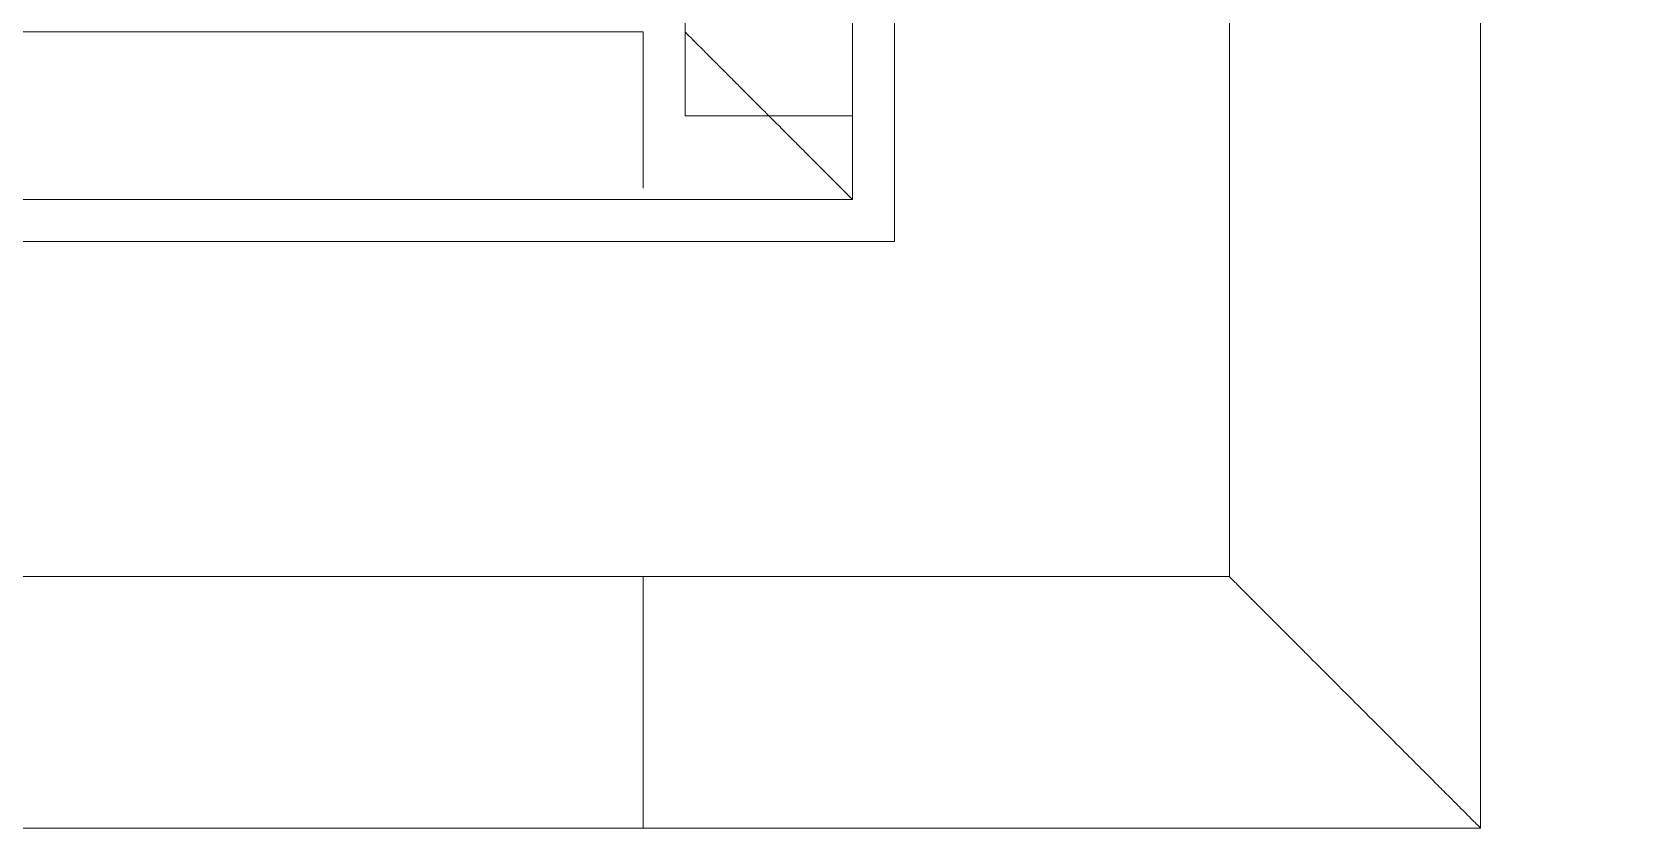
# Model space of a CAD drawing. Header units: inches. Extents: x 6 to 8416, y -388 to 6104.
# Drawn here: x 5383.02 to 5392.54, y 1433.94 to 1438.69 of the extents above; entities that cross this region are included whole.
import ezdxf

# ---------------------------------------------------------------- set-up
doc = ezdxf.new("R2010")
doc.units = ezdxf.units.IN
doc.header["$MEASUREMENT"] = 0
doc.linetypes.add('Hidden 1_16_', pattern=[36, 24, -12])
for name, color, linetype, lineweight in [('A-FLOR', 192, 'Continuous', 18), ('A-FLOR-HRAL', 11, 'Continuous', 9), ('A-GENM', 13, 'Continuous', 18)]:
    doc.layers.add(name, color=color, linetype=linetype, lineweight=lineweight)

# ---------------------------------------------------------------- blocks, each defined once
blk = doc.blocks.new('GM Clearance-Stair Landing-AM - GM Clearance-Stair Landing-AM-8840564-LEVEL 3 - PLAN Copy 1 Copy 1')
at = {"layer": 'A-GENM', "linetype": 'Hidden 1_16_', "lineweight": 9}
for radius, start in [(48, 1.80561), (24, 360)]:
    blk.add_arc((4.125, 0), radius, start, 90, dxfattribs=at)
blk = doc.blocks.new('Railing - Railing-8922479-LEVEL 3 - PLAN Copy 1 Copy 1')
at = {"layer": 'A-FLOR-HRAL', "lineweight": 18}
for p, q in [((1260.625, 1438.21), (1260.625, 1444.9358)), ((1260.625, 1438.21), (1260.625, 1444.9358)), ((1260.625, 1438.21), (1260.625, 1444.9358)), ((1260.625, 1438.21), (1260.625, 1444.9358)), ((1260.625, 1438.21), (1260.625, 1444.9358)), ((1260.625, 1438.21), (1260.625, 1444.9358)), ((1260.625, 1438.21), (1260.625, 1444.9358)), ((1260.625, 1438.21), (1260.625, 1444.9358)), ((1260.625, 1438.21), (1260.625, 1444.9358)), ((1260.625, 1437.6858), (1260.625, 1438.1858)), ((1260.625, 1437.6858), (1260.625, 1438.1858)), ((1260.625, 1437.6858), (1260.625, 1438.1858)), ((1260.625, 1437.6858), (1260.625, 1438.1858)), ((1260.625, 1437.6858), (1260.625, 1438.1858)), ((1260.625, 1437.6858), (1260.625, 1438.1858)), ((1260.625, 1437.6858), (1260.625, 1438.1858)), ((1260.625, 1437.6858), (1260.625, 1438.1858)), ((1260.625, 1437.6858), (1260.625, 1438.1858)), ((1259.375, 1437.6858), (1260.625, 1437.6858)), ((1259.375, 1437.6858), (1260.625, 1437.6858)), ((1259.375, 1437.6858), (1260.625, 1437.6858)), ((1259.375, 1437.6858), (1260.625, 1437.6858)), ((1259.375, 1437.6858), (1260.625, 1437.6858)), ((1259.375, 1437.6858), (1260.625, 1437.6858)), ((1259.375, 1437.6858), (1260.625, 1437.6858)), ((1259.375, 1437.6858), (1260.625, 1437.6858)), ((1259.375, 1437.6858), (1260.625, 1437.6858))]:
    blk.add_line(p, q, dxfattribs=at)
for points in [[(1259.642, 1438.6687), (1259.6307, 1438.68), (1259.625, 1438.6856), (1259.625, 1438.6858)], [(1259.625, 1438.6858), (1259.625, 1438.6856), (1259.6307, 1438.68), (1259.642, 1438.6687)], [(1259.642, 1438.6687), (1259.6307, 1438.68), (1259.625, 1438.6856), (1259.625, 1438.6858)], [(1259.625, 1438.6858), (1259.625, 1438.6856), (1259.6307, 1438.68), (1259.642, 1438.6687)], [(1259.642, 1438.6687), (1259.6307, 1438.68), (1259.625, 1438.6856), (1259.625, 1438.6858)], [(1259.625, 1438.6858), (1259.625, 1438.6856), (1259.6307, 1438.68), (1259.642, 1438.6687)], [(1259.642, 1438.6687), (1259.6307, 1438.68), (1259.625, 1438.6856), (1259.625, 1438.6858)], [(1259.625, 1438.6858), (1259.625, 1438.6856), (1259.6307, 1438.68), (1259.642, 1438.6687)], [(1259.642, 1438.6687), (1259.6307, 1438.68), (1259.625, 1438.6856), (1259.625, 1438.6858)], [(1259.625, 1438.6858), (1259.625, 1438.6856), (1259.6307, 1438.68), (1259.642, 1438.6687)], [(1259.642, 1438.6687), (1259.6307, 1438.68), (1259.625, 1438.6856), (1259.625, 1438.6858)], [(1259.625, 1438.6858), (1259.625, 1438.6856), (1259.6307, 1438.68), (1259.642, 1438.6687)], [(1259.642, 1438.6687), (1259.6307, 1438.68), (1259.625, 1438.6856), (1259.625, 1438.6858)], [(1259.625, 1438.6858), (1259.625, 1438.6856), (1259.6307, 1438.68), (1259.642, 1438.6687)], [(1259.642, 1438.6687), (1259.6307, 1438.68), (1259.625, 1438.6856), (1259.625, 1438.6858)], [(1259.625, 1438.6858), (1259.625, 1438.6856), (1259.6307, 1438.68), (1259.642, 1438.6687)], [(1259.642, 1438.6687), (1259.6307, 1438.68), (1259.625, 1438.6856), (1259.625, 1438.6858)], [(1259.625, 1438.6858), (1259.625, 1438.6856), (1259.6307, 1438.68), (1259.642, 1438.6687)], [(1259.692, 1438.6188), (1259.6811, 1438.6297), (1259.6617, 1438.6489), (1259.6477, 1438.6631), (1259.642, 1438.6687)], [(1259.642, 1438.6687), (1259.6477, 1438.6631), (1259.6617, 1438.6489), (1259.6811, 1438.6297), (1259.692, 1438.6188)], [(1259.642, 1438.6687), (1259.6477, 1438.6631), (1259.6617, 1438.6489), (1259.6811, 1438.6297), (1259.692, 1438.6188)], [(1259.692, 1438.6188), (1259.6811, 1438.6297), (1259.6617, 1438.6489), (1259.6477, 1438.6631), (1259.642, 1438.6687)], [(1259.692, 1438.6188), (1259.6811, 1438.6297), (1259.6617, 1438.6489), (1259.6477, 1438.6631), (1259.642, 1438.6687)], [(1259.642, 1438.6687), (1259.6477, 1438.6631), (1259.6617, 1438.6489), (1259.6811, 1438.6297), (1259.692, 1438.6188)], [(1259.692, 1438.6188), (1259.6811, 1438.6297), (1259.6617, 1438.6489), (1259.6477, 1438.6631), (1259.642, 1438.6687)], [(1259.692, 1438.6188), (1259.6811, 1438.6297), (1259.6617, 1438.6489), (1259.6477, 1438.6631), (1259.642, 1438.6687)], [(1259.692, 1438.6188), (1259.6811, 1438.6297), (1259.6617, 1438.6489), (1259.6477, 1438.6631), (1259.642, 1438.6687)], [(1259.642, 1438.6687), (1259.6477, 1438.6631), (1259.6617, 1438.6489), (1259.6811, 1438.6297), (1259.692, 1438.6188)], [(1259.692, 1438.6188), (1259.6811, 1438.6297), (1259.6617, 1438.6489), (1259.6477, 1438.6631), (1259.642, 1438.6687)], [(1259.7714, 1438.5393), (1259.7869, 1438.524), (1259.8197, 1438.491), (1259.8561, 1438.4546), (1259.875, 1438.4358)], [(1259.7714, 1438.5393), (1259.7869, 1438.524), (1259.8197, 1438.491), (1259.8561, 1438.4546), (1259.875, 1438.4358)], [(1259.7714, 1438.5393), (1259.7869, 1438.524), (1259.8197, 1438.491), (1259.8561, 1438.4546), (1259.875, 1438.4358)], [(1259.7714, 1438.5393), (1259.7869, 1438.524), (1259.8197, 1438.491), (1259.8561, 1438.4546), (1259.875, 1438.4358)], [(1259.9956, 1438.3152), (1259.9851, 1438.3257), (1259.9642, 1438.3464), (1259.9335, 1438.3772), (1259.9037, 1438.4073), (1259.8844, 1438.4264), (1259.875, 1438.4358)], [(1259.875, 1438.4358), (1259.8844, 1438.4264), (1259.9037, 1438.4073), (1259.9335, 1438.3772), (1259.9642, 1438.3464), (1259.9851, 1438.3257), (1259.9956, 1438.3152)], [(1259.875, 1438.4358), (1259.8844, 1438.4264), (1259.9037, 1438.4073), (1259.9335, 1438.3772), (1259.9642, 1438.3464), (1259.9851, 1438.3257), (1259.9956, 1438.3152)], [(1259.9956, 1438.3152), (1259.9851, 1438.3257), (1259.9642, 1438.3464), (1259.9335, 1438.3772), (1259.9037, 1438.4073), (1259.8844, 1438.4264), (1259.875, 1438.4358)], [(1259.875, 1438.4358), (1259.8844, 1438.4264), (1259.9037, 1438.4073), (1259.9335, 1438.3772), (1259.9642, 1438.3464), (1259.9955, 1438.3153), (1260.0274, 1438.2836), (1260.0597, 1438.2511), (1260.0923, 1438.2183), (1260.1141, 1438.1966), (1260.125, 1438.1858)], [(1260.125, 1438.1858), (1260.1141, 1438.1966), (1260.0923, 1438.2183), (1260.0597, 1438.2511), (1260.0274, 1438.2836), (1259.9955, 1438.3153), (1259.9642, 1438.3464), (1259.9335, 1438.3772), (1259.9037, 1438.4073), (1259.8844, 1438.4264), (1259.875, 1438.4358)], [(1259.875, 1438.4358), (1259.8844, 1438.4264), (1259.9037, 1438.4073), (1259.9335, 1438.3772), (1259.9642, 1438.3464), (1259.9851, 1438.3257), (1259.9956, 1438.3152)], [(1259.9956, 1438.3152), (1259.9851, 1438.3257), (1259.9642, 1438.3464), (1259.9335, 1438.3772), (1259.9037, 1438.4073), (1259.8844, 1438.4264), (1259.875, 1438.4358)], [(1259.9956, 1438.3152), (1259.9851, 1438.3257), (1259.9642, 1438.3464), (1259.9335, 1438.3772), (1259.9037, 1438.4073), (1259.8844, 1438.4264), (1259.875, 1438.4358)], [(1259.875, 1438.4358), (1259.8844, 1438.4264), (1259.9037, 1438.4073), (1259.9335, 1438.3772), (1259.9642, 1438.3464), (1259.9851, 1438.3257), (1259.9956, 1438.3152)], [(1259.9956, 1438.3152), (1259.9851, 1438.3257), (1259.9642, 1438.3464), (1259.9335, 1438.3772), (1259.9037, 1438.4073), (1259.8844, 1438.4264), (1259.875, 1438.4358)], [(1260.125, 1438.1858), (1260.1141, 1438.1966), (1260.0923, 1438.2183), (1260.0597, 1438.2511), (1260.0274, 1438.2836), (1260.0061, 1438.3047), (1259.9956, 1438.3152)], [(1259.9956, 1438.3152), (1260.0061, 1438.3047), (1260.0274, 1438.2836), (1260.0597, 1438.2511), (1260.0923, 1438.2183), (1260.1141, 1438.1966), (1260.125, 1438.1858)], [(1259.9956, 1438.3152), (1260.0061, 1438.3047), (1260.0274, 1438.2836), (1260.0597, 1438.2511), (1260.0923, 1438.2183), (1260.1141, 1438.1966), (1260.125, 1438.1858)], [(1260.125, 1438.1858), (1260.1141, 1438.1966), (1260.0923, 1438.2183), (1260.0597, 1438.2511), (1260.0274, 1438.2836), (1260.0061, 1438.3047), (1259.9956, 1438.3152)], [(1259.9956, 1438.3152), (1260.0061, 1438.3047), (1260.0274, 1438.2836), (1260.0597, 1438.2511), (1260.0923, 1438.2183), (1260.1141, 1438.1966), (1260.125, 1438.1858)], [(1259.9956, 1438.3152), (1260.0061, 1438.3047), (1260.0274, 1438.2836), (1260.0597, 1438.2511), (1260.0923, 1438.2183), (1260.1141, 1438.1966), (1260.125, 1438.1858)], [(1260.125, 1438.1858), (1260.1141, 1438.1966), (1260.0923, 1438.2183), (1260.0597, 1438.2511), (1260.0274, 1438.2836), (1260.0061, 1438.3047), (1259.9956, 1438.3152)], [(1260.125, 1438.1858), (1260.1141, 1438.1966), (1260.0923, 1438.2183), (1260.0597, 1438.2511), (1260.0274, 1438.2836), (1260.0061, 1438.3047), (1259.9956, 1438.3152)], [(1259.9956, 1438.3152), (1260.0061, 1438.3047), (1260.0274, 1438.2836), (1260.0597, 1438.2511), (1260.0923, 1438.2183), (1260.1141, 1438.1966), (1260.125, 1438.1858)], [(1260.125, 1438.1858), (1260.1141, 1438.1966), (1260.0923, 1438.2183), (1260.0597, 1438.2511), (1260.0274, 1438.2836), (1260.0061, 1438.3047), (1259.9956, 1438.3152)], [(1260.2544, 1438.0564), (1260.2439, 1438.0668), (1260.2226, 1438.088), (1260.1903, 1438.1205), (1260.1577, 1438.1533), (1260.1359, 1438.1749), (1260.125, 1438.1858)], [(1260.2544, 1438.0564), (1260.2439, 1438.0668), (1260.2226, 1438.088), (1260.1903, 1438.1205), (1260.1577, 1438.1533), (1260.1359, 1438.1749), (1260.125, 1438.1858)], [(1260.125, 1438.1858), (1260.1359, 1438.1749), (1260.1577, 1438.1533), (1260.1903, 1438.1205), (1260.2226, 1438.088), (1260.2439, 1438.0668), (1260.2544, 1438.0564)], [(1260.2544, 1438.0564), (1260.2439, 1438.0668), (1260.2226, 1438.088), (1260.1903, 1438.1205), (1260.1577, 1438.1533), (1260.1359, 1438.1749), (1260.125, 1438.1858)], [(1260.125, 1438.1858), (1260.1359, 1438.1749), (1260.1577, 1438.1533), (1260.1903, 1438.1205), (1260.2226, 1438.088), (1260.2439, 1438.0668), (1260.2544, 1438.0564)], [(1260.2544, 1438.0564), (1260.2439, 1438.0668), (1260.2226, 1438.088), (1260.1903, 1438.1205), (1260.1577, 1438.1533), (1260.1359, 1438.1749), (1260.125, 1438.1858)], [(1260.125, 1438.1858), (1260.1359, 1438.1749), (1260.1577, 1438.1533), (1260.1903, 1438.1205), (1260.2226, 1438.088), (1260.2439, 1438.0668), (1260.2544, 1438.0564)], [(1260.125, 1438.1858), (1260.1359, 1438.1749), (1260.1577, 1438.1533), (1260.1903, 1438.1205), (1260.2226, 1438.088), (1260.2439, 1438.0668), (1260.2544, 1438.0564)], [(1260.2544, 1438.0564), (1260.2439, 1438.0668), (1260.2226, 1438.088), (1260.1903, 1438.1205), (1260.1577, 1438.1533), (1260.1359, 1438.1749), (1260.125, 1438.1858)], [(1260.2544, 1438.0564), (1260.2439, 1438.0668), (1260.2226, 1438.088), (1260.1903, 1438.1205), (1260.1577, 1438.1533), (1260.1359, 1438.1749), (1260.125, 1438.1858)], [(1260.375, 1437.9358), (1260.3656, 1437.9452), (1260.3463, 1437.9643), (1260.3165, 1437.9943), (1260.2858, 1438.0252), (1260.2649, 1438.0459), (1260.2544, 1438.0564)], [(1260.375, 1437.9358), (1260.3656, 1437.9452), (1260.3463, 1437.9643), (1260.3165, 1437.9943), (1260.2858, 1438.0252), (1260.2649, 1438.0459), (1260.2544, 1438.0564)], [(1260.2544, 1438.0564), (1260.2649, 1438.0459), (1260.2858, 1438.0252), (1260.3165, 1437.9943), (1260.3463, 1437.9643), (1260.3656, 1437.9452), (1260.375, 1437.9358)], [(1260.2544, 1438.0564), (1260.2649, 1438.0459), (1260.2858, 1438.0252), (1260.3165, 1437.9943), (1260.3463, 1437.9643), (1260.3656, 1437.9452), (1260.375, 1437.9358)], [(1260.375, 1437.9358), (1260.3656, 1437.9452), (1260.3463, 1437.9643), (1260.3165, 1437.9943), (1260.2858, 1438.0252), (1260.2649, 1438.0459), (1260.2544, 1438.0564)], [(1260.2544, 1438.0564), (1260.2649, 1438.0459), (1260.2858, 1438.0252), (1260.3165, 1437.9943), (1260.3463, 1437.9643), (1260.3656, 1437.9452), (1260.375, 1437.9358)], [(1260.375, 1437.9358), (1260.3656, 1437.9452), (1260.3463, 1437.9643), (1260.3165, 1437.9943), (1260.2858, 1438.0252), (1260.2649, 1438.0459), (1260.2544, 1438.0564)], [(1260.375, 1437.9358), (1260.3656, 1437.9452), (1260.3463, 1437.9643), (1260.3165, 1437.9943), (1260.2858, 1438.0252), (1260.2649, 1438.0459), (1260.2544, 1438.0564)], [(1260.4786, 1437.8322), (1260.4631, 1437.8476), (1260.4303, 1437.8806), (1260.3939, 1437.917), (1260.375, 1437.9358)], [(1260.4786, 1437.8322), (1260.4631, 1437.8476), (1260.4303, 1437.8806), (1260.3939, 1437.917), (1260.375, 1437.9358)], [(1260.4786, 1437.8322), (1260.4631, 1437.8476), (1260.4303, 1437.8806), (1260.3939, 1437.917), (1260.375, 1437.9358)], [(1260.4786, 1437.8322), (1260.4631, 1437.8476), (1260.4303, 1437.8806), (1260.3939, 1437.917), (1260.375, 1437.9358)], [(1260.608, 1437.7028), (1260.6023, 1437.7085), (1260.5883, 1437.7226), (1260.5689, 1437.7419), (1260.558, 1437.7528)], [(1260.608, 1437.7028), (1260.6023, 1437.7085), (1260.5883, 1437.7226), (1260.5689, 1437.7419), (1260.558, 1437.7528)], [(1260.558, 1437.7528), (1260.5689, 1437.7419), (1260.5883, 1437.7226), (1260.6023, 1437.7085), (1260.608, 1437.7028)], [(1260.558, 1437.7528), (1260.5689, 1437.7419), (1260.5883, 1437.7226), (1260.6023, 1437.7085), (1260.608, 1437.7028)], [(1260.608, 1437.7028), (1260.6023, 1437.7085), (1260.5883, 1437.7226), (1260.5689, 1437.7419), (1260.558, 1437.7528)], [(1260.558, 1437.7528), (1260.5689, 1437.7419), (1260.5883, 1437.7226), (1260.6023, 1437.7085), (1260.608, 1437.7028)], [(1260.608, 1437.7028), (1260.6023, 1437.7085), (1260.5883, 1437.7226), (1260.5689, 1437.7419), (1260.558, 1437.7528)], [(1260.625, 1437.6858), (1260.625, 1437.686), (1260.6193, 1437.6915), (1260.608, 1437.7028)], [(1260.625, 1437.6858), (1260.625, 1437.686), (1260.6193, 1437.6915), (1260.608, 1437.7028)], [(1260.608, 1437.7028), (1260.6193, 1437.6915), (1260.625, 1437.686), (1260.625, 1437.6858)], [(1260.608, 1437.7028), (1260.6193, 1437.6915), (1260.625, 1437.686), (1260.625, 1437.6858)], [(1260.625, 1437.6858), (1260.625, 1437.686), (1260.6193, 1437.6915), (1260.608, 1437.7028)], [(1260.608, 1437.7028), (1260.6193, 1437.6915), (1260.625, 1437.686), (1260.625, 1437.6858)], [(1260.608, 1437.7028), (1260.6193, 1437.6915), (1260.625, 1437.686), (1260.625, 1437.6858)], [(1260.625, 1437.6858), (1260.625, 1437.686), (1260.6193, 1437.6915), (1260.608, 1437.7028)], [(1260.625, 1437.6858), (1260.625, 1437.686), (1260.6193, 1437.6915), (1260.608, 1437.7028)]]:
    blk.add_open_spline(points, degree=3, dxfattribs=at)
for points, knots in [([(1259.7714, 1438.5393), (1259.7637, 1438.547), (1259.7488, 1438.5618), (1259.7211, 1438.5897), (1259.6907, 1438.62), (1259.6617, 1438.6489), (1259.6477, 1438.6631), (1259.642, 1438.6687)], [0.75, 0.75, 0.75, 0.75, 0.7708333, 0.7916667, 0.8333333, 0.875, 0.9166667, 0.9166667, 0.9166667, 0.9166667]), ([(1259.642, 1438.6687), (1259.6477, 1438.6631), (1259.6617, 1438.6489), (1259.6907, 1438.62), (1259.7211, 1438.5897), (1259.7488, 1438.5618), (1259.7787, 1438.5322), (1259.8197, 1438.491), (1259.8561, 1438.4546), (1259.875, 1438.4358)], [0.0833333, 0.0833333, 0.0833333, 0.0833333, 0.125, 0.1666667, 0.2083333, 0.2291667, 0.25, 0.2916667, 0.3333333, 0.3333333, 0.3333333, 0.3333333]), ([(1259.642, 1438.6687), (1259.6477, 1438.6631), (1259.6617, 1438.6489), (1259.6907, 1438.62), (1259.7211, 1438.5897), (1259.7488, 1438.5618), (1259.7637, 1438.547), (1259.7714, 1438.5393)], [0.0833333, 0.0833333, 0.0833333, 0.0833333, 0.125, 0.1666667, 0.2083333, 0.2291667, 0.25, 0.25, 0.25, 0.25]), ([(1260.125, 1438.1858), (1260.1141, 1438.1966), (1260.0923, 1438.2183), (1260.0597, 1438.2511), (1260.0274, 1438.2836), (1259.9955, 1438.3153), (1259.9642, 1438.3464), (1259.9335, 1438.3772), (1259.9037, 1438.4073), (1259.8748, 1438.436), (1259.847, 1438.4636), (1259.8115, 1438.4993), (1259.7787, 1438.5322), (1259.7488, 1438.5618), (1259.7211, 1438.5897), (1259.6907, 1438.62), (1259.6617, 1438.6489), (1259.6477, 1438.6631), (1259.642, 1438.6687)], [0.5, 0.5, 0.5, 0.5, 0.5208333, 0.5416667, 0.5625, 0.5833333, 0.6041667, 0.625, 0.6458333, 0.6666667, 0.6875, 0.7083333, 0.75, 0.7708333, 0.7916667, 0.8333333, 0.875, 0.9166667, 0.9166667, 0.9166667, 0.9166667]), ([(1259.642, 1438.6687), (1259.6477, 1438.6631), (1259.6617, 1438.6489), (1259.6907, 1438.62), (1259.7211, 1438.5897), (1259.7488, 1438.5618), (1259.7787, 1438.5322), (1259.8197, 1438.491), (1259.8652, 1438.4455), (1259.9037, 1438.4073), (1259.9335, 1438.3772), (1259.9642, 1438.3464), (1259.9955, 1438.3153), (1260.0274, 1438.2836), (1260.0597, 1438.2511), (1260.0923, 1438.2183), (1260.1141, 1438.1966), (1260.125, 1438.1858)], [0.0833333, 0.0833333, 0.0833333, 0.0833333, 0.125, 0.1666667, 0.2083333, 0.2291667, 0.25, 0.2916667, 0.3333333, 0.3541667, 0.375, 0.3958333, 0.4166667, 0.4375, 0.4583333, 0.4791667, 0.5, 0.5, 0.5, 0.5]), ([(1259.642, 1438.6687), (1259.6477, 1438.6631), (1259.6617, 1438.6489), (1259.6907, 1438.62), (1259.7211, 1438.5897), (1259.7488, 1438.5618), (1259.7787, 1438.5322), (1259.8197, 1438.491), (1259.8652, 1438.4455), (1259.9037, 1438.4073), (1259.9335, 1438.3772), (1259.9642, 1438.3464), (1259.9955, 1438.3153), (1260.0274, 1438.2836), (1260.0597, 1438.2511), (1260.0923, 1438.2183), (1260.1141, 1438.1966), (1260.125, 1438.1858)], [0.0833333, 0.0833333, 0.0833333, 0.0833333, 0.125, 0.1666667, 0.2083333, 0.2291667, 0.25, 0.2916667, 0.3333333, 0.3541667, 0.375, 0.3958333, 0.4166667, 0.4375, 0.4583333, 0.4791667, 0.5, 0.5, 0.5, 0.5]), ([(1259.642, 1438.6687), (1259.6477, 1438.6631), (1259.6617, 1438.6489), (1259.6907, 1438.62), (1259.7211, 1438.5897), (1259.7488, 1438.5618), (1259.7787, 1438.5322), (1259.8197, 1438.491), (1259.8652, 1438.4455), (1259.9037, 1438.4073), (1259.9335, 1438.3772), (1259.9642, 1438.3464), (1259.9955, 1438.3153), (1260.0274, 1438.2836), (1260.0597, 1438.2511), (1260.0923, 1438.2183), (1260.1141, 1438.1966), (1260.125, 1438.1858)], [0.0833333, 0.0833333, 0.0833333, 0.0833333, 0.125, 0.1666667, 0.2083333, 0.2291667, 0.25, 0.2916667, 0.3333333, 0.3541667, 0.375, 0.3958333, 0.4166667, 0.4375, 0.4583333, 0.4791667, 0.5, 0.5, 0.5, 0.5]), ([(1259.7714, 1438.5393), (1259.7637, 1438.547), (1259.7488, 1438.5618), (1259.7211, 1438.5897), (1259.7029, 1438.6079), (1259.692, 1438.6188)], [0.75, 0.75, 0.75, 0.75, 0.77083333, 0.79166667, 0.83333333, 0.83333333, 0.83333333, 0.83333333]), ([(1259.692, 1438.6188), (1259.7029, 1438.6079), (1259.7211, 1438.5897), (1259.7488, 1438.5618), (1259.7637, 1438.547), (1259.7714, 1438.5393)], [0.16666667, 0.16666667, 0.16666667, 0.16666667, 0.20833333, 0.22916667, 0.25, 0.25, 0.25, 0.25]), ([(1259.692, 1438.6188), (1259.7029, 1438.6079), (1259.7211, 1438.5897), (1259.7488, 1438.5618), (1259.7637, 1438.547), (1259.7714, 1438.5393)], [0.16666667, 0.16666667, 0.16666667, 0.16666667, 0.20833333, 0.22916667, 0.25, 0.25, 0.25, 0.25]), ([(1259.7714, 1438.5393), (1259.7637, 1438.547), (1259.7488, 1438.5618), (1259.7211, 1438.5897), (1259.7029, 1438.6079), (1259.692, 1438.6188)], [0.75, 0.75, 0.75, 0.75, 0.77083333, 0.79166667, 0.83333333, 0.83333333, 0.83333333, 0.83333333]), ([(1259.7714, 1438.5393), (1259.7637, 1438.547), (1259.7488, 1438.5618), (1259.7211, 1438.5897), (1259.7029, 1438.6079), (1259.692, 1438.6188)], [0.75, 0.75, 0.75, 0.75, 0.77083333, 0.79166667, 0.83333333, 0.83333333, 0.83333333, 0.83333333]), ([(1259.692, 1438.6188), (1259.7029, 1438.6079), (1259.7211, 1438.5897), (1259.7488, 1438.5618), (1259.7637, 1438.547), (1259.7714, 1438.5393)], [0.16666667, 0.16666667, 0.16666667, 0.16666667, 0.20833333, 0.22916667, 0.25, 0.25, 0.25, 0.25]), ([(1260.125, 1438.1858), (1260.1141, 1438.1966), (1260.0923, 1438.2183), (1260.0597, 1438.2511), (1260.0274, 1438.2836), (1259.9955, 1438.3153), (1259.9642, 1438.3464), (1259.9335, 1438.3772), (1259.9037, 1438.4073), (1259.8748, 1438.436), (1259.847, 1438.4636), (1259.8115, 1438.4993), (1259.7787, 1438.5322), (1259.7488, 1438.5618), (1259.7211, 1438.5897), (1259.7029, 1438.6079), (1259.692, 1438.6188)], [0.5, 0.5, 0.5, 0.5, 0.5208333, 0.5416667, 0.5625, 0.5833333, 0.6041667, 0.625, 0.6458333, 0.6666667, 0.6875, 0.7083333, 0.75, 0.7708333, 0.7916667, 0.8333333, 0.8333333, 0.8333333, 0.8333333]), ([(1259.7714, 1438.5393), (1259.7637, 1438.547), (1259.7488, 1438.5618), (1259.7211, 1438.5897), (1259.7029, 1438.6079), (1259.692, 1438.6188)], [0.75, 0.75, 0.75, 0.75, 0.77083333, 0.79166667, 0.83333333, 0.83333333, 0.83333333, 0.83333333]), ([(1259.7714, 1438.5393), (1259.7637, 1438.547), (1259.7488, 1438.5618), (1259.7211, 1438.5897), (1259.7029, 1438.6079), (1259.692, 1438.6188)], [0.75, 0.75, 0.75, 0.75, 0.77083333, 0.79166667, 0.83333333, 0.83333333, 0.83333333, 0.83333333]), ([(1259.692, 1438.6188), (1259.7029, 1438.6079), (1259.7211, 1438.5897), (1259.7488, 1438.5618), (1259.7637, 1438.547), (1259.7714, 1438.5393)], [0.16666667, 0.16666667, 0.16666667, 0.16666667, 0.20833333, 0.22916667, 0.25, 0.25, 0.25, 0.25]), ([(1259.7714, 1438.5393), (1259.7637, 1438.547), (1259.7488, 1438.5618), (1259.7211, 1438.5897), (1259.7029, 1438.6079), (1259.692, 1438.6188)], [0.75, 0.75, 0.75, 0.75, 0.77083333, 0.79166667, 0.83333333, 0.83333333, 0.83333333, 0.83333333]), ([(1259.875, 1438.4358), (1259.8656, 1438.4452), (1259.847, 1438.4636), (1259.8115, 1438.4993), (1259.7869, 1438.524), (1259.7714, 1438.5393)], [0.66666667, 0.66666667, 0.66666667, 0.66666667, 0.6875, 0.70833333, 0.75, 0.75, 0.75, 0.75]), ([(1260.125, 1438.1858), (1260.1141, 1438.1966), (1260.0923, 1438.2183), (1260.0597, 1438.2511), (1260.0274, 1438.2836), (1259.9955, 1438.3153), (1259.9642, 1438.3464), (1259.9335, 1438.3772), (1259.9037, 1438.4073), (1259.8748, 1438.436), (1259.847, 1438.4636), (1259.8115, 1438.4993), (1259.7869, 1438.524), (1259.7714, 1438.5393)], [0.5, 0.5, 0.5, 0.5, 0.5208333, 0.5416667, 0.5625, 0.5833333, 0.6041667, 0.625, 0.6458333, 0.6666667, 0.6875, 0.7083333, 0.75, 0.75, 0.75, 0.75]), ([(1259.875, 1438.4358), (1259.8656, 1438.4452), (1259.847, 1438.4636), (1259.8115, 1438.4993), (1259.7869, 1438.524), (1259.7714, 1438.5393)], [0.66666667, 0.66666667, 0.66666667, 0.66666667, 0.6875, 0.70833333, 0.75, 0.75, 0.75, 0.75]), ([(1259.875, 1438.4358), (1259.8656, 1438.4452), (1259.847, 1438.4636), (1259.8115, 1438.4993), (1259.7869, 1438.524), (1259.7714, 1438.5393)], [0.66666667, 0.66666667, 0.66666667, 0.66666667, 0.6875, 0.70833333, 0.75, 0.75, 0.75, 0.75]), ([(1259.7714, 1438.5393), (1259.7869, 1438.524), (1259.8197, 1438.491), (1259.8652, 1438.4455), (1259.9037, 1438.4073), (1259.9335, 1438.3772), (1259.9642, 1438.3464), (1259.9851, 1438.3257), (1259.9956, 1438.3152)], [0.25, 0.25, 0.25, 0.25, 0.2916667, 0.3333333, 0.3541667, 0.375, 0.3958333, 0.4166667, 0.4166667, 0.4166667, 0.4166667]), ([(1259.875, 1438.4358), (1259.8656, 1438.4452), (1259.847, 1438.4636), (1259.8115, 1438.4993), (1259.7869, 1438.524), (1259.7714, 1438.5393)], [0.66666667, 0.66666667, 0.66666667, 0.66666667, 0.6875, 0.70833333, 0.75, 0.75, 0.75, 0.75]), ([(1259.875, 1438.4358), (1259.8656, 1438.4452), (1259.847, 1438.4636), (1259.8115, 1438.4993), (1259.7869, 1438.524), (1259.7714, 1438.5393)], [0.66666667, 0.66666667, 0.66666667, 0.66666667, 0.6875, 0.70833333, 0.75, 0.75, 0.75, 0.75]), ([(1259.875, 1438.4358), (1259.8656, 1438.4452), (1259.847, 1438.4636), (1259.8115, 1438.4993), (1259.7869, 1438.524), (1259.7714, 1438.5393)], [0.66666667, 0.66666667, 0.66666667, 0.66666667, 0.6875, 0.70833333, 0.75, 0.75, 0.75, 0.75]), ([(1260.625, 1437.6858), (1260.625, 1437.686), (1260.6164, 1437.6943), (1260.5883, 1437.7226), (1260.5593, 1437.7515), (1260.5289, 1437.7819), (1260.5012, 1437.8098), (1260.4713, 1437.8393), (1260.4303, 1437.8806), (1260.3848, 1437.9261), (1260.3463, 1437.9643), (1260.3165, 1437.9943), (1260.2858, 1438.0252), (1260.2545, 1438.0563), (1260.2226, 1438.088), (1260.1903, 1438.1205), (1260.1577, 1438.1533), (1260.1359, 1438.1749), (1260.125, 1438.1858)], [0, 0, 0, 0, 0.0833333, 0.125, 0.1666667, 0.2083333, 0.2291667, 0.25, 0.2916667, 0.3333333, 0.3541667, 0.375, 0.3958333, 0.4166667, 0.4375, 0.4583333, 0.4791667, 0.5, 0.5, 0.5, 0.5]), ([(1260.125, 1438.1858), (1260.1359, 1438.1749), (1260.1577, 1438.1533), (1260.1903, 1438.1205), (1260.2226, 1438.088), (1260.2545, 1438.0563), (1260.2858, 1438.0252), (1260.3165, 1437.9943), (1260.3463, 1437.9643), (1260.3752, 1437.9356), (1260.403, 1437.908), (1260.4385, 1437.8723), (1260.4713, 1437.8393), (1260.5012, 1437.8098), (1260.5289, 1437.7819), (1260.5593, 1437.7515), (1260.5883, 1437.7226), (1260.6164, 1437.6943), (1260.625, 1437.686), (1260.625, 1437.6858)], [0.5, 0.5, 0.5, 0.5, 0.5208333, 0.5416667, 0.5625, 0.5833333, 0.6041667, 0.625, 0.6458333, 0.6666667, 0.6875, 0.7083333, 0.75, 0.7708333, 0.7916667, 0.8333333, 0.875, 0.9166667, 1, 1, 1, 1]), ([(1260.125, 1438.1858), (1260.1359, 1438.1749), (1260.1577, 1438.1533), (1260.1903, 1438.1205), (1260.2226, 1438.088), (1260.2545, 1438.0563), (1260.2858, 1438.0252), (1260.3165, 1437.9943), (1260.3463, 1437.9643), (1260.3752, 1437.9356), (1260.403, 1437.908), (1260.4385, 1437.8723), (1260.4713, 1437.8393), (1260.5012, 1437.8098), (1260.5289, 1437.7819), (1260.5593, 1437.7515), (1260.5883, 1437.7226), (1260.6164, 1437.6943), (1260.625, 1437.686), (1260.625, 1437.6858)], [0.5, 0.5, 0.5, 0.5, 0.5208333, 0.5416667, 0.5625, 0.5833333, 0.6041667, 0.625, 0.6458333, 0.6666667, 0.6875, 0.7083333, 0.75, 0.7708333, 0.7916667, 0.8333333, 0.875, 0.9166667, 1, 1, 1, 1]), ([(1260.125, 1438.1858), (1260.1359, 1438.1749), (1260.1577, 1438.1533), (1260.1903, 1438.1205), (1260.2226, 1438.088), (1260.2545, 1438.0563), (1260.2858, 1438.0252), (1260.3165, 1437.9943), (1260.3463, 1437.9643), (1260.3752, 1437.9356), (1260.403, 1437.908), (1260.4385, 1437.8723), (1260.4713, 1437.8393), (1260.5012, 1437.8098), (1260.5289, 1437.7819), (1260.5593, 1437.7515), (1260.5883, 1437.7226), (1260.6164, 1437.6943), (1260.625, 1437.686), (1260.625, 1437.6858)], [0.5, 0.5, 0.5, 0.5, 0.5208333, 0.5416667, 0.5625, 0.5833333, 0.6041667, 0.625, 0.6458333, 0.6666667, 0.6875, 0.7083333, 0.75, 0.7708333, 0.7916667, 0.8333333, 0.875, 0.9166667, 1, 1, 1, 1]), ([(1260.4786, 1437.8322), (1260.4631, 1437.8476), (1260.4303, 1437.8806), (1260.3848, 1437.9261), (1260.3463, 1437.9643), (1260.3165, 1437.9943), (1260.2858, 1438.0252), (1260.2545, 1438.0563), (1260.2226, 1438.088), (1260.1903, 1438.1205), (1260.1577, 1438.1533), (1260.1359, 1438.1749), (1260.125, 1438.1858)], [0.25, 0.25, 0.25, 0.25, 0.2916667, 0.3333333, 0.3541667, 0.375, 0.3958333, 0.4166667, 0.4375, 0.4583333, 0.4791667, 0.5, 0.5, 0.5, 0.5]), ([(1260.625, 1437.6858), (1260.625, 1437.686), (1260.6164, 1437.6943), (1260.5883, 1437.7226), (1260.5593, 1437.7515), (1260.5289, 1437.7819), (1260.5012, 1437.8098), (1260.4713, 1437.8393), (1260.4303, 1437.8806), (1260.3848, 1437.9261), (1260.3463, 1437.9643), (1260.3165, 1437.9943), (1260.2858, 1438.0252), (1260.2545, 1438.0563), (1260.2226, 1438.088), (1260.1903, 1438.1205), (1260.1577, 1438.1533), (1260.1359, 1438.1749), (1260.125, 1438.1858)], [0, 0, 0, 0, 0.0833333, 0.125, 0.1666667, 0.2083333, 0.2291667, 0.25, 0.2916667, 0.3333333, 0.3541667, 0.375, 0.3958333, 0.4166667, 0.4375, 0.4583333, 0.4791667, 0.5, 0.5, 0.5, 0.5]), ([(1260.125, 1438.1858), (1260.1359, 1438.1749), (1260.1577, 1438.1533), (1260.1903, 1438.1205), (1260.2226, 1438.088), (1260.2545, 1438.0563), (1260.2858, 1438.0252), (1260.3165, 1437.9943), (1260.3463, 1437.9643), (1260.3752, 1437.9356), (1260.403, 1437.908), (1260.4385, 1437.8723), (1260.4713, 1437.8393), (1260.5012, 1437.8098), (1260.5289, 1437.7819), (1260.5471, 1437.7637), (1260.558, 1437.7528)], [0.5, 0.5, 0.5, 0.5, 0.5208333, 0.5416667, 0.5625, 0.5833333, 0.6041667, 0.625, 0.6458333, 0.6666667, 0.6875, 0.7083333, 0.75, 0.7708333, 0.7916667, 0.8333333, 0.8333333, 0.8333333, 0.8333333]), ([(1260.125, 1438.1858), (1260.1359, 1438.1749), (1260.1577, 1438.1533), (1260.1903, 1438.1205), (1260.2226, 1438.088), (1260.2545, 1438.0563), (1260.2858, 1438.0252), (1260.3165, 1437.9943), (1260.3463, 1437.9643), (1260.3752, 1437.9356), (1260.403, 1437.908), (1260.4385, 1437.8723), (1260.4713, 1437.8393), (1260.5012, 1437.8098), (1260.5289, 1437.7819), (1260.5593, 1437.7515), (1260.5883, 1437.7226), (1260.6164, 1437.6943), (1260.625, 1437.686), (1260.625, 1437.6858)], [0.5, 0.5, 0.5, 0.5, 0.5208333, 0.5416667, 0.5625, 0.5833333, 0.6041667, 0.625, 0.6458333, 0.6666667, 0.6875, 0.7083333, 0.75, 0.7708333, 0.7916667, 0.8333333, 0.875, 0.9166667, 1, 1, 1, 1]), ([(1260.625, 1437.6858), (1260.625, 1437.686), (1260.6164, 1437.6943), (1260.5883, 1437.7226), (1260.5593, 1437.7515), (1260.5289, 1437.7819), (1260.5012, 1437.8098), (1260.4713, 1437.8393), (1260.4303, 1437.8806), (1260.3848, 1437.9261), (1260.3463, 1437.9643), (1260.3165, 1437.9943), (1260.2858, 1438.0252), (1260.2649, 1438.0459), (1260.2544, 1438.0564)], [0, 0, 0, 0, 0.0833333, 0.125, 0.1666667, 0.2083333, 0.2291667, 0.25, 0.2916667, 0.3333333, 0.3541667, 0.375, 0.3958333, 0.4166667, 0.4166667, 0.4166667, 0.4166667]), ([(1260.2544, 1438.0564), (1260.2649, 1438.0459), (1260.2858, 1438.0252), (1260.3165, 1437.9943), (1260.3463, 1437.9643), (1260.3752, 1437.9356), (1260.403, 1437.908), (1260.4385, 1437.8723), (1260.4713, 1437.8393), (1260.5012, 1437.8098), (1260.5289, 1437.7819), (1260.5593, 1437.7515), (1260.5883, 1437.7226), (1260.6023, 1437.7085), (1260.608, 1437.7028)], [0.5833333, 0.5833333, 0.5833333, 0.5833333, 0.6041667, 0.625, 0.6458333, 0.6666667, 0.6875, 0.7083333, 0.75, 0.7708333, 0.7916667, 0.8333333, 0.875, 0.9166667, 0.9166667, 0.9166667, 0.9166667]), ([(1260.375, 1437.9358), (1260.3844, 1437.9264), (1260.403, 1437.908), (1260.4385, 1437.8723), (1260.4631, 1437.8476), (1260.4786, 1437.8322)], [0.66666667, 0.66666667, 0.66666667, 0.66666667, 0.6875, 0.70833333, 0.75, 0.75, 0.75, 0.75]), ([(1260.375, 1437.9358), (1260.3844, 1437.9264), (1260.403, 1437.908), (1260.4385, 1437.8723), (1260.4631, 1437.8476), (1260.4786, 1437.8322)], [0.66666667, 0.66666667, 0.66666667, 0.66666667, 0.6875, 0.70833333, 0.75, 0.75, 0.75, 0.75]), ([(1260.375, 1437.9358), (1260.3844, 1437.9264), (1260.403, 1437.908), (1260.4385, 1437.8723), (1260.4631, 1437.8476), (1260.4786, 1437.8322)], [0.66666667, 0.66666667, 0.66666667, 0.66666667, 0.6875, 0.70833333, 0.75, 0.75, 0.75, 0.75]), ([(1260.608, 1437.7028), (1260.6023, 1437.7085), (1260.5883, 1437.7226), (1260.5593, 1437.7515), (1260.5289, 1437.7819), (1260.5012, 1437.8098), (1260.4713, 1437.8393), (1260.4303, 1437.8806), (1260.3939, 1437.917), (1260.375, 1437.9358)], [0.0833333, 0.0833333, 0.0833333, 0.0833333, 0.125, 0.1666667, 0.2083333, 0.2291667, 0.25, 0.2916667, 0.3333333, 0.3333333, 0.3333333, 0.3333333]), ([(1260.558, 1437.7528), (1260.5471, 1437.7637), (1260.5289, 1437.7819), (1260.5012, 1437.8098), (1260.4863, 1437.8245), (1260.4786, 1437.8322)], [0.16666667, 0.16666667, 0.16666667, 0.16666667, 0.20833333, 0.22916667, 0.25, 0.25, 0.25, 0.25]), ([(1260.558, 1437.7528), (1260.5471, 1437.7637), (1260.5289, 1437.7819), (1260.5012, 1437.8098), (1260.4863, 1437.8245), (1260.4786, 1437.8322)], [0.16666667, 0.16666667, 0.16666667, 0.16666667, 0.20833333, 0.22916667, 0.25, 0.25, 0.25, 0.25]), ([(1260.4786, 1437.8322), (1260.4863, 1437.8246), (1260.5012, 1437.8098), (1260.5289, 1437.7819), (1260.5471, 1437.7637), (1260.558, 1437.7528)], [0.75, 0.75, 0.75, 0.75, 0.77083333, 0.79166667, 0.83333333, 0.83333333, 0.83333333, 0.83333333]), ([(1260.4786, 1437.8322), (1260.4863, 1437.8246), (1260.5012, 1437.8098), (1260.5289, 1437.7819), (1260.5471, 1437.7637), (1260.558, 1437.7528)], [0.75, 0.75, 0.75, 0.75, 0.77083333, 0.79166667, 0.83333333, 0.83333333, 0.83333333, 0.83333333]), ([(1260.558, 1437.7528), (1260.5471, 1437.7637), (1260.5289, 1437.7819), (1260.5012, 1437.8098), (1260.4863, 1437.8245), (1260.4786, 1437.8322)], [0.16666667, 0.16666667, 0.16666667, 0.16666667, 0.20833333, 0.22916667, 0.25, 0.25, 0.25, 0.25]), ([(1260.625, 1437.6858), (1260.625, 1437.686), (1260.6164, 1437.6943), (1260.5883, 1437.7226), (1260.5593, 1437.7515), (1260.5289, 1437.7819), (1260.5012, 1437.8098), (1260.4863, 1437.8245), (1260.4786, 1437.8322)], [0, 0, 0, 0, 0.0833333, 0.125, 0.1666667, 0.2083333, 0.2291667, 0.25, 0.25, 0.25, 0.25]), ([(1260.4786, 1437.8322), (1260.4863, 1437.8246), (1260.5012, 1437.8098), (1260.5289, 1437.7819), (1260.5471, 1437.7637), (1260.558, 1437.7528)], [0.75, 0.75, 0.75, 0.75, 0.77083333, 0.79166667, 0.83333333, 0.83333333, 0.83333333, 0.83333333]), ([(1260.558, 1437.7528), (1260.5471, 1437.7637), (1260.5289, 1437.7819), (1260.5012, 1437.8098), (1260.4863, 1437.8245), (1260.4786, 1437.8322)], [0.16666667, 0.16666667, 0.16666667, 0.16666667, 0.20833333, 0.22916667, 0.25, 0.25, 0.25, 0.25]), ([(1260.558, 1437.7528), (1260.5689, 1437.7419), (1260.5883, 1437.7226), (1260.6164, 1437.6943), (1260.625, 1437.686), (1260.625, 1437.6858)], [0.8333333, 0.8333333, 0.8333333, 0.8333333, 0.875, 0.9166667, 1, 1, 1, 1])]:
    blk.add_open_spline(points, degree=3, knots=knots, dxfattribs=at)
blk = doc.blocks.new('Handrail Type - Handrail_Internal_-8922480-LEVEL 3 - PLAN Copy 1 Copy 1')
at = {"layer": 'A-FLOR-HRAL', "lineweight": 18}
for p, q in [((1264.375, 1433.9358), (1264.375, 1449.1858)), ((1262.875, 1447.6858), (1262.875, 1435.4358)), ((1262.875, 1435.4358), (1259.375, 1435.4358)), ((1259.375, 1434.6858), (1259.375, 1434.4917)), ((1259.375, 1433.9358), (1264.375, 1433.9358))]:
    blk.add_line(p, q, dxfattribs=at)
for points in [[(1262.875, 1435.4358), (1262.875, 1435.4355), (1262.8836, 1435.4272), (1262.9006, 1435.4102)], [(1262.9006, 1435.4102), (1262.8836, 1435.4272), (1262.875, 1435.4355), (1262.875, 1435.4358)], [(1262.9006, 1435.4102), (1262.909, 1435.4018), (1262.9301, 1435.3805), (1262.9591, 1435.3516), (1262.9755, 1435.3353)], [(1263.0947, 1435.2161), (1263.1178, 1435.1931), (1263.1671, 1435.1436), (1263.2217, 1435.089), (1263.25, 1435.0608)], [(1263.25, 1435.0608), (1263.2642, 1435.0467), (1263.293, 1435.018), (1263.3378, 1434.973), (1263.3837, 1434.9267), (1263.4151, 1434.8956), (1263.4309, 1434.8799)], [(1263.4309, 1434.8799), (1263.4467, 1434.8642), (1263.4786, 1434.8325), (1263.527, 1434.7837), (1263.5759, 1434.7345), (1263.6086, 1434.702), (1263.625, 1434.6858)], [(1263.625, 1434.6858), (1263.6414, 1434.6695), (1263.6741, 1434.637), (1263.723, 1434.5878), (1263.7714, 1434.5391), (1263.8033, 1434.5074), (1263.8191, 1434.4917)], [(1263.8191, 1434.4917), (1263.8349, 1434.476), (1263.8663, 1434.4448), (1263.9122, 1434.3986), (1263.957, 1434.3536), (1263.9858, 1434.3249), (1264, 1434.3108)], [(1264.2745, 1434.0363), (1264.2909, 1434.0199), (1264.3199, 1433.991), (1264.341, 1433.9698), (1264.3494, 1433.9613)], [(1264.3494, 1433.9613), (1264.3664, 1433.9444), (1264.375, 1433.9361), (1264.375, 1433.9358)]]:
    blk.add_open_spline(points, degree=3, dxfattribs=at)
for points, knots in [([(1264.375, 1433.9358), (1264.375, 1433.9361), (1264.3621, 1433.9486), (1264.3199, 1433.991), (1264.2764, 1434.0344), (1264.2308, 1434.0799), (1264.1893, 1434.1218), (1264.1445, 1434.1661), (1264.0829, 1434.228), (1264.0147, 1434.2962), (1263.957, 1434.3536), (1263.9122, 1434.3986), (1263.8663, 1434.4448), (1263.8193, 1434.4915), (1263.7714, 1434.5391), (1263.723, 1434.5878), (1263.6741, 1434.637), (1263.625, 1434.6858), (1263.5759, 1434.7345), (1263.527, 1434.7837), (1263.4786, 1434.8325), (1263.4307, 1434.88), (1263.3837, 1434.9267), (1263.3378, 1434.973), (1263.293, 1435.018), (1263.2497, 1435.0611), (1263.208, 1435.1025), (1263.1548, 1435.156), (1263.1055, 1435.2054), (1263.0607, 1435.2498), (1263.0192, 1435.2916), (1262.9736, 1435.3372), (1262.9301, 1435.3805), (1262.909, 1435.4018), (1262.9006, 1435.4102)], [0, 0, 0, 0, 0.0833333, 0.125, 0.1666667, 0.2083333, 0.2291667, 0.25, 0.2916667, 0.3333333, 0.3541667, 0.375, 0.3958333, 0.4166667, 0.4375, 0.4583333, 0.4791667, 0.5, 0.5208333, 0.5416667, 0.5625, 0.5833333, 0.6041667, 0.625, 0.6458333, 0.6666667, 0.6875, 0.7083333, 0.75, 0.7708333, 0.7916667, 0.8333333, 0.875, 0.9166667, 0.9166667, 0.9166667, 0.9166667]), ([(1262.9755, 1435.3353), (1262.9918, 1435.319), (1263.0192, 1435.2916), (1263.0607, 1435.2498), (1263.0831, 1435.2276), (1263.0947, 1435.2161)], [0.16666667, 0.16666667, 0.16666667, 0.16666667, 0.20833333, 0.22916667, 0.25, 0.25, 0.25, 0.25]), ([(1264, 1434.3108), (1264.0142, 1434.2967), (1264.042, 1434.2691), (1264.0952, 1434.2155), (1264.1322, 1434.1785), (1264.1553, 1434.1554)], [0.66666667, 0.66666667, 0.66666667, 0.66666667, 0.6875, 0.70833333, 0.75, 0.75, 0.75, 0.75]), ([(1264.1553, 1434.1554), (1264.1669, 1434.1439), (1264.1893, 1434.1218), (1264.2308, 1434.0799), (1264.2582, 1434.0526), (1264.2745, 1434.0363)], [0.75, 0.75, 0.75, 0.75, 0.77083333, 0.79166667, 0.83333333, 0.83333333, 0.83333333, 0.83333333])]:
    blk.add_open_spline(points, degree=3, knots=knots, dxfattribs=at)
blk = doc.blocks.new('Handrail Type - Handrail_Internal_-V800-LEVEL 3 - PLAN Copy 1 Copy 1')
at = {"layer": 'A-FLOR-HRAL', "lineweight": 18}
for p, q in [((1264.375, 1449.1858), (1264.375, 1433.9358)), ((1262.875, 1447.6858), (1262.875, 1435.4358)), ((1259.375, 1433.9358), (1259.375, 1435.4358)), ((1262.875, 1435.4358), (1259.375, 1435.4358)), ((1264.375, 1433.9358), (1259.375, 1433.9358))]:
    blk.add_line(p, q, dxfattribs=at)
blk = doc.blocks.new('Top Rail Type - Top Rail_Internal_-8922481-LEVEL 3 - PLAN Copy 1 Copy 1')
at = {"layer": 'A-FLOR-HRAL', "lineweight": 18}
for p, q in [((1259.625, 1444.9358), (1259.625, 1438.1858)), ((1259.9956, 1444.9358), (1259.625, 1444.9358)), ((1259.642, 1444.9358), (1259.625, 1444.9358)), ((1259.692, 1444.9358), (1259.642, 1444.9358)), ((1259.7714, 1444.9358), (1259.692, 1444.9358)), ((1259.875, 1444.9358), (1259.7714, 1444.9358)), ((1259.9956, 1444.9358), (1259.875, 1444.9358)), ((1260.2544, 1444.9358), (1259.9956, 1444.9358)), ((1260.125, 1444.9358), (1259.9956, 1444.9358)), ((1260.2544, 1444.9358), (1260.125, 1444.9358)), ((1260.625, 1444.9358), (1260.2544, 1444.9358)), ((1260.375, 1444.9358), (1260.2544, 1444.9358)), ((1260.4786, 1444.9358), (1260.375, 1444.9358)), ((1260.558, 1444.9358), (1260.4786, 1444.9358)), ((1260.608, 1444.9358), (1260.558, 1444.9358)), ((1260.625, 1444.9358), (1260.608, 1444.9358)), ((1260.625, 1438.1858), (1260.625, 1444.9358)), ((1259.625, 1438.1858), (1259.642, 1438.1858)), ((1259.625, 1438.1858), (1259.9956, 1438.1858)), ((1259.642, 1438.1858), (1259.692, 1438.1858)), ((1259.692, 1438.1858), (1259.7714, 1438.1858)), ((1259.7714, 1438.1858), (1259.875, 1438.1858)), ((1259.875, 1438.1858), (1259.9956, 1438.1858)), ((1259.9956, 1438.1858), (1260.125, 1438.1858)), ((1259.9956, 1438.1858), (1260.2544, 1438.1858)), ((1260.125, 1438.1858), (1260.2544, 1438.1858)), ((1260.2544, 1438.1858), (1260.375, 1438.1858)), ((1260.2544, 1438.1858), (1260.625, 1438.1858)), ((1260.375, 1438.1858), (1260.4786, 1438.1858)), ((1260.4786, 1438.1858), (1260.558, 1438.1858)), ((1260.558, 1438.1858), (1260.608, 1438.1858)), ((1260.608, 1438.1858), (1260.625, 1438.1858))]:
    blk.add_line(p, q, dxfattribs=at)
blk = doc.blocks.new('Top Rail Type - Top Rail_Internal_-V801-LEVEL 3 - PLAN Copy 1 Copy 1')
at = {"layer": 'A-FLOR-HRAL', "lineweight": 18}
for p, q in [((1260.625, 1444.9358), (1259.625, 1444.9358)), ((1259.625, 1444.9358), (1259.625, 1438.1858)), ((1260.625, 1444.9358), (1260.625, 1438.1858)), ((1260.625, 1438.1858), (1259.625, 1438.1858))]:
    blk.add_line(p, q, dxfattribs=at)
blk = doc.blocks.new('Handrail Type - Handrail_Internal_-8922509-LEVEL 3 - PLAN Copy 1 Copy 1')
at = {"layer": 'A-FLOR-HRAL', "lineweight": 18}
for p, q in [((1259.375, 1435.4358), (1237.2374, 1435.4358)), ((1259.375, 1434.6858), (1259.375, 1434.4917)), ((1237.2374, 1433.9358), (1259.375, 1433.9358))]:
    blk.add_line(p, q, dxfattribs=at)
blk = doc.blocks.new('Handrail Type - Handrail_Internal_-V802-LEVEL 3 - PLAN Copy 1 Copy 1')
at = {"layer": 'A-FLOR-HRAL', "lineweight": 18}
for p, q in [((1259.375, 1435.4358), (1186.4242, 1435.4358)), ((1259.375, 1433.9358), (1259.375, 1435.4358))]:
    blk.add_line(p, q, dxfattribs=at)
blk = doc.blocks.new('Top Rail Type - Top Rail_Internal_-8922550-LEVEL 3 - PLAN Copy 1 Copy 1')
at = {"layer": 'A-FLOR-HRAL', "lineweight": 18}
for p, q in [((1259.375, 1438.6858), (1248.0574, 1438.6858)), ((1248.0574, 1437.6858), (1259.375, 1437.6858))]:
    blk.add_line(p, q, dxfattribs=at)
at = {"layer": 'A-FLOR-HRAL', "lineweight": 18, "flags": 128}
blk.add_lwpolyline([(1259.375, 1438.3152), (1259.375, 1438.1858), (1259.375, 1438.0564)], dxfattribs=at)
blk = doc.blocks.new('Top Rail Type - Top Rail_Internal_-V803-LEVEL 3 - PLAN Copy 1 Copy 1')
at = {"layer": 'A-FLOR-HRAL', "lineweight": 18}
for p, q in [((1259.375, 1438.6858), (1185.375, 1438.6858)), ((1259.375, 1438.21), (1259.375, 1438.6858)), ((1259.375, 1437.7528), (1259.375, 1438.1858)), ((1259.375, 1437.6858), (1185.375, 1437.6858))]:
    blk.add_line(p, q, dxfattribs=at)

msp = doc.modelspace()

# ---------------------------------------------------------------- linework, layer by layer
at = {"layer": 'A-FLOR'}
for p, q in [((5388.16533733, 1437.43577679), (5388.16533733, 1445.68577679)), ((5375.66533733, 1437.43577679), (5388.16533733, 1437.43577679))]:
    msp.add_line(p, q, dxfattribs=at)

# ---------------------------------------------------------------- block references
at = {"layer": 'A-FLOR-HRAL', "lineweight": 18}
for name in ['Handrail Type - Handrail_Internal_-8922480-LEVEL 3 - PLAN Copy 1 Copy 1', 'Handrail Type - Handrail_Internal_-V800-LEVEL 3 - PLAN Copy 1 Copy 1', 'Top Rail Type - Top Rail_Internal_-V803-LEVEL 3 - PLAN Copy 1 Copy 1', 'Railing - Railing-8922479-LEVEL 3 - PLAN Copy 1 Copy 1', 'Top Rail Type - Top Rail_Internal_-8922481-LEVEL 3 - PLAN Copy 1 Copy 1', 'Top Rail Type - Top Rail_Internal_-V801-LEVEL 3 - PLAN Copy 1 Copy 1', 'Top Rail Type - Top Rail_Internal_-8922550-LEVEL 3 - PLAN Copy 1 Copy 1', 'Handrail Type - Handrail_Internal_-V802-LEVEL 3 - PLAN Copy 1 Copy 1', 'Handrail Type - Handrail_Internal_-8922509-LEVEL 3 - PLAN Copy 1 Copy 1']:
    msp.add_blockref(name, (4127.29033733, 0), dxfattribs=at)
at = {"layer": 'A-GENM', "linetype": 'Hidden 1_16_', "lineweight": 9, "rotation": 269.9999999999991}
msp.add_blockref('GM Clearance-Stair Landing-AM - GM Clearance-Stair Landing-AM-8840564-LEVEL 3 - PLAN Copy 1 Copy 1', (5388.16533733, 1441.56077679), dxfattribs=at)

doc.saveas('drawing.dxf')
